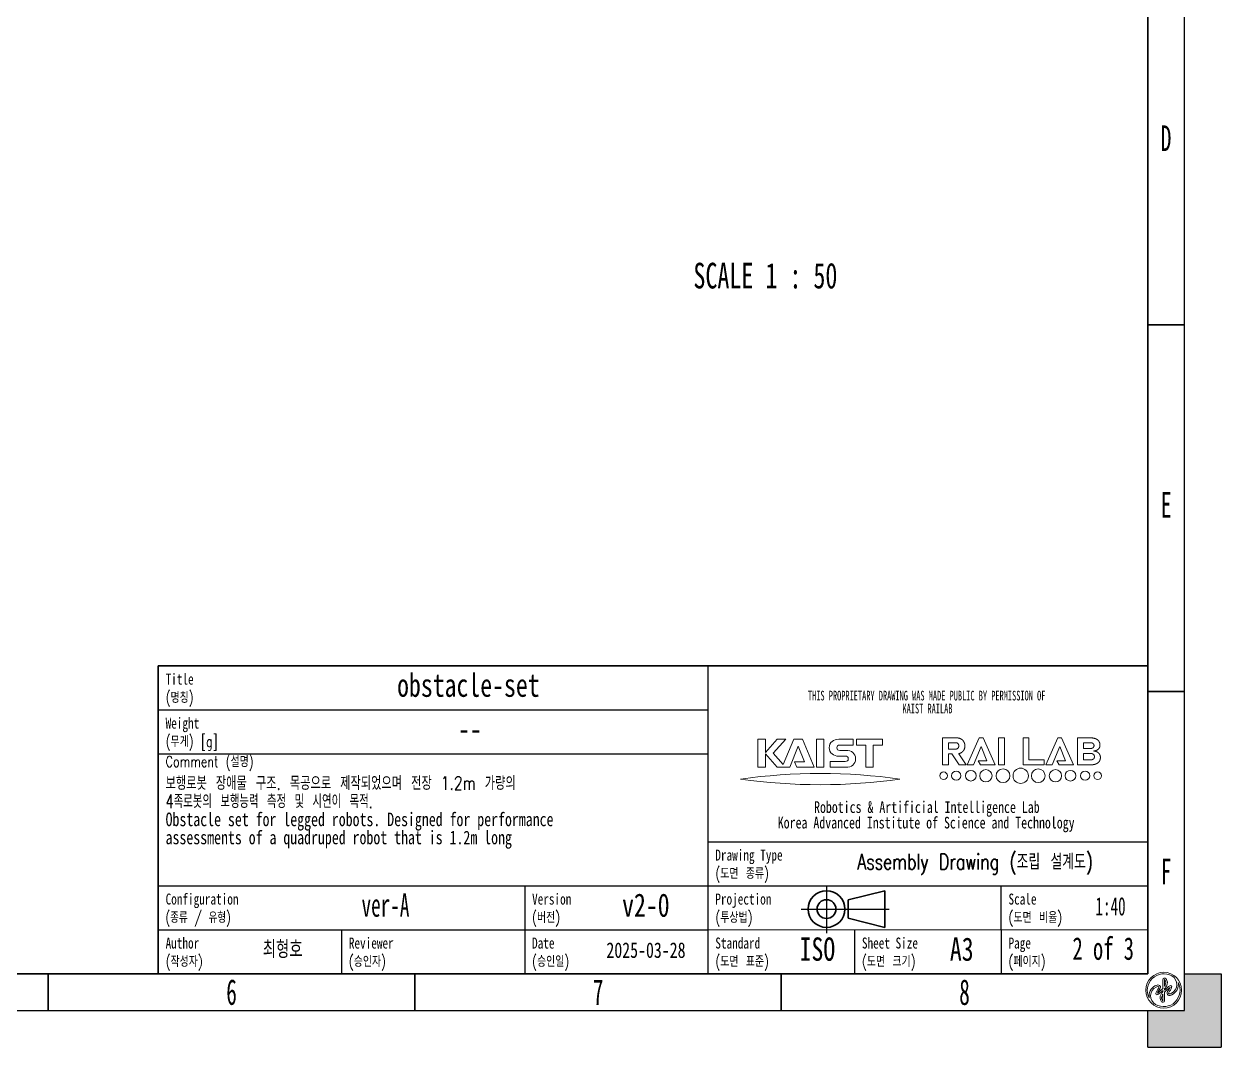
# Model space of a CAD drawing. Header units: millimetres. Extents: x 0 to 420, y 0 to 297.
# Drawn here: x 256.7 to 420, y 0 to 139.5 of the extents above; entities that cross this region are included whole.
import ezdxf

# ---------------------------------------------------------------- set-up
doc = ezdxf.new("R2010")
doc.units = ezdxf.units.MM
for name, color, linetype in [('BORDER', 7, 'Continuous'), ('MODELS', 7, 'Continuous'), ('TITLE_BLOCK', 7, 'Continuous')]:
    doc.layers.add(name, color=color, linetype=linetype)
doc.layers.add('PRIORITY', color=1, linetype='Continuous', lineweight=25)
doc.styles.add('SLDTEXTSTYLE0', font='TXT', dxfattribs={"width": 0.605})
doc.styles.add('SLDTEXTSTYLE1', font='TXT', dxfattribs={"width": 0.75})
doc.styles.add('SLDTEXTSTYLE2', font='TXT', dxfattribs={"width": 0.75, "bigfont": 'bigfont'})
doc.styles.add('SLDTEXTSTYLE3', font='TXT', dxfattribs={"width": 0.695652, "bigfont": 'bigfont'})
doc.styles.add('SLDTEXTSTYLE4', font='TXT', dxfattribs={"width": 0.666667})
doc.styles.add('SLDTEXTSTYLE5', font='TXT', dxfattribs={"width": 0.694444, "bigfont": 'bigfont'})
doc.styles.add('SLDTEXTSTYLE6', font='TXT', dxfattribs={"width": 0.631579})
doc.styles.add('SLDTEXTSTYLE7', font='TXT', dxfattribs={"width": 0.6875})

# ---------------------------------------------------------------- blocks, each defined once
blk = doc.blocks.new('Block1')
at = {"layer": 'PRIORITY'}
for p, q in [((298.24, 18.01), (298.24, 11.55)), ((294.77, 14.83), (306.78, 14.83))]:
    blk.add_line(p, q, dxfattribs=at)
at = {"layer": 'PRIORITY', "linetype": 'Continuous', "lineweight": 35}
for p, q in [((306.21, 17.33), (301.21, 16.08)), ((306.21, 12.33), (306.21, 17.33)), ((301.21, 16.08), (301.21, 13.58)), ((301.21, 13.58), (306.21, 12.33))]:
    blk.add_line(p, q, dxfattribs=at)
for radius in [2.5, 1.28]:
    blk.add_circle((298.24, 14.83), radius, dxfattribs=at)
blk = doc.blocks.new('WIDE_CIRCLE_1')
at = {"color": 7, "linetype": 'Continuous', "lineweight": 18}
for p, q in [((180, 298), (180, 210)), ((196, 230), (196, 298)), ((165, 194), (162, 190)), ((173, 179), (177, 182)), ((180, 186), (180, 172)), ((180, 146), (180, 78)), ((196, 190), (196, 204)), ((196, 78), (196, 166)), ((203, 197), (199, 194)), ((211, 182), (214, 186))]:
    blk.add_line(p, q, dxfattribs=at)
blk.add_circle((188, 188), 188, dxfattribs=at)
for centre, radius, start, end in [((188, 188), 172, 59.9989, 208.4221), ((188, 188), 172, 239.9989, 28.4221), ((198, 298), 18, 36.432, 180), ((198, 298), 2, 36.432, 180), ((157, 268), 53.2, 327.7464, 36.432), ((157, 268), 69.2, 327.7464, 36.432), ((223, 248), 103, 294.9313, 59.9981), ((223, 248), 119, 294.9313, 10.5569), ((153, 128), 119, 114.9313, 190.5569), ((153, 128), 103, 114.9313, 239.9981), ((188, 53), 201, 110, 114.9313), ((118, 153), 14, 161.3955, 301.5529), ((264, 104), 168, 140, 161.3955), ((188, 53), 185, 110, 114.9313), ((128, 218), 25.5, 320, 110), ((264, 104), 152, 140, 159.2271), ((-11, 363), 244, 302.9071, 315), ((128, 218), 9.5, 320, 110), ((-11, 363), 260, 301.5529, 315), ((219, 108), 69.2, 147.7464, 216.432), ((396, -3), 279, 140.93, 147.7464), ((-20, 379), 263, 315, 319.7083), ((219, 108), 53.2, 147.7464, 216.432), ((396, -3), 263, 145.4509, 147.7464), ((-20, 379), 279, 315, 315.9713), ((-20, 379), 263, 325.4509, 327.7464), ((-20, 379), 279, 320.93, 327.7464), ((396, -3), 279, 135, 135.9713), ((396, -3), 263, 135, 139.7083), ((387, 13), 260, 121.5529, 135), ((387, 13), 244, 122.9071, 135), ((248, 158), 25.5, 140, 290), ((112, 272), 152, 320, 339.2271), ((248, 158), 9.5, 140, 290), ((112, 272), 168, 320, 341.3955), ((258, 223), 14, 341.3955, 121.5529), ((188, 323), 185, 290, 294.9313), ((188, 323), 201, 290, 294.9313), ((178, 78), 18, 216.432, 0), ((178, 78), 2, 216.432, 0)]:
    blk.add_arc(centre, radius, start, end, dxfattribs=at)
blk = doc.blocks.new('KAIST_logo_1')
at = {"color": 7, "linetype": 'Continuous', "lineweight": 18}
for p, q in [((563, 1033), (393, 1033)), ((393, 1033), (393, 396)), ((834, 1033), (563, 731)), ((563, 731), (563, 1033)), ((742, 715), (1027, 1033)), ((1027, 1033), (834, 1033)), ((1210, 1033), (970, 459)), ((1116, 396), (1310, 877)), ((1410, 1033), (1210, 1033)), ((1310, 877), (1451, 523)), ((1676, 396), (1410, 1033)), ((1896, 1033), (1726, 1033)), ((1726, 1033), (1726, 396)), ((1896, 396), (1896, 1033)), ((2019, 884), (2015, 841)), ((2015, 841), (2019, 797)), ((2032, 923), (2019, 884)), ((2052, 956), (2032, 923)), ((2079, 983), (2052, 956)), ((2112, 1005), (2079, 983)), ((2149, 1021), (2112, 1005)), ((2190, 1030), (2149, 1021)), ((2186, 841), (2192, 869)), ((2192, 813), (2186, 841)), ((2234, 1033), (2190, 1030)), ((2192, 869), (2206, 887)), ((2206, 887), (2228, 897)), ((2228, 897), (2254, 901)), ((2559, 1033), (2234, 1033)), ((2254, 901), (2559, 901)), ((2559, 901), (2559, 1033)), ((2632, 1033), (2632, 901)), ((3228, 1033), (2632, 1033)), ((2632, 901), (2846, 901)), ((2846, 901), (2846, 396)), ((3015, 396), (3015, 901)), ((3015, 901), (3228, 901)), ((3228, 901), (3228, 1033)), ((563, 396), (563, 698)), ((563, 698), (834, 396)), ((970, 459), (742, 715)), ((2019, 797), (2032, 759)), ((2032, 759), (2052, 726)), ((2052, 726), (2079, 698)), ((2079, 698), (2112, 677)), ((2112, 677), (2149, 661)), ((2149, 661), (2190, 651)), ((2190, 651), (2234, 648)), ((2206, 794), (2192, 813)), ((2228, 784), (2206, 794)), ((2254, 781), (2228, 784)), ((2234, 648), (2380, 648)), ((2396, 781), (2254, 781)), ((2380, 648), (2407, 645)), ((2440, 778), (2396, 781)), ((2407, 645), (2428, 635)), ((2428, 635), (2443, 616)), ((2443, 560), (2428, 542)), ((2482, 768), (2440, 778)), ((2443, 616), (2448, 588)), ((2448, 588), (2443, 560)), ((2519, 752), (2482, 768)), ((2551, 731), (2519, 752)), ((2578, 703), (2551, 731)), ((2598, 670), (2578, 703)), ((2611, 632), (2598, 670)), ((2598, 506), (2611, 545)), ((2616, 588), (2611, 632)), ((2611, 545), (2616, 588)), ((393, 396), (563, 396)), ((834, 396), (1116, 396)), ((1451, 523), (1227, 523)), ((1227, 523), (1280, 396)), ((1280, 396), (1676, 396)), ((1726, 396), (1896, 396)), ((2380, 528), (2038, 528)), ((2038, 528), (2038, 396)), ((2038, 396), (2396, 396)), ((2407, 532), (2380, 528)), ((2396, 396), (2440, 399)), ((2428, 542), (2407, 532)), ((2440, 399), (2482, 408)), ((2482, 408), (2519, 424)), ((2519, 424), (2551, 446)), ((2551, 446), (2578, 473)), ((2578, 473), (2598, 506)), ((2846, 396), (3015, 396)), ((222, 157), (0, 128)), ((0, 128), (222, 98)), ((446, 183), (222, 157)), ((222, 98), (446, 72)), ((671, 205), (446, 183)), ((446, 72), (671, 50)), ((897, 223), (671, 205)), ((671, 50), (897, 32)), ((1124, 237), (897, 223)), ((897, 32), (1124, 18)), ((1352, 247), (1124, 237)), ((1124, 18), (1352, 8)), ((1581, 253), (1352, 247)), ((1352, 8), (1581, 2)), ((1811, 255), (1581, 253)), ((1581, 2), (1811, 0)), ((2041, 253), (1811, 255)), ((1811, 0), (2041, 2)), ((2270, 247), (2041, 253)), ((2041, 2), (2270, 8)), ((2498, 237), (2270, 247)), ((2270, 8), (2498, 18)), ((2725, 223), (2498, 237)), ((2498, 18), (2725, 32)), ((2951, 205), (2725, 223)), ((2725, 32), (2951, 50)), ((3176, 183), (2951, 205)), ((2951, 50), (3176, 72)), ((3399, 157), (3176, 183)), ((3176, 72), (3399, 98)), ((3622, 128), (3399, 157)), ((3399, 98), (3622, 128))]:
    blk.add_line(p, q, dxfattribs=at)
blk = doc.blocks.new('RAILAB-DXF_1')
at = {"color": 7, "linetype": 'Continuous', "lineweight": 18}
for p, q in [((60, 424), (60, 1037)), ((60, 1037), (114, 1037)), ((114, 1037), (195, 1037)), ((195, 1037), (373, 1037)), ((363, 926), (195, 926)), ((195, 926), (195, 782)), ((624, 424), (897, 1036)), ((940, 842), (769, 424)), ((897, 1036), (983, 1036)), ((1073, 517), (940, 842)), ((983, 1036), (1256, 424)), ((1335, 424), (1335, 1036)), ((1335, 1036), (1475, 1036)), ((1475, 1036), (1475, 424)), ((1893, 424), (1893, 1036)), ((1893, 1036), (2028, 1036)), ((2028, 1036), (2028, 535)), ((2412, 424), (2685, 1036)), ((2728, 842), (2557, 424)), ((2685, 1036), (2771, 1036)), ((2861, 517), (2728, 842)), ((2771, 1036), (3044, 424)), ((3133, 424), (3133, 1036)), ((3133, 1036), (3192, 1036)), ((3192, 1036), (3268, 1036)), ((3268, 1036), (3424, 1036)), ((3420, 925), (3268, 925)), ((3268, 925), (3268, 794)), ((195, 782), (363, 782)), ((195, 670), (195, 424)), ((438, 424), (277, 670)), ((430, 676), (601, 424)), ((3268, 794), (3420, 794)), ((3268, 683), (3268, 535)), ((3420, 683), (3268, 683)), ((3517, 608), (3517, 609)), ((3652, 592), (3652, 591)), ((195, 424), (60, 424)), ((601, 424), (438, 424)), ((769, 424), (624, 424)), ((924, 424), (873, 517)), ((873, 517), (1073, 517)), ((1111, 424), (924, 424)), ((1256, 424), (1111, 424)), ((1475, 424), (1335, 424)), ((1953, 424), (1893, 424)), ((2028, 424), (1953, 424)), ((2028, 535), (2372, 535)), ((2372, 424), (2028, 424)), ((2372, 535), (2372, 424)), ((2557, 424), (2412, 424)), ((2712, 424), (2661, 517)), ((2661, 517), (2861, 517)), ((2899, 424), (2712, 424)), ((3044, 424), (2899, 424)), ((3192, 424), (3133, 424)), ((3192, 424), (3268, 424)), ((3268, 535), (3420, 535)), ((3433, 424), (3268, 424))]:
    blk.add_line(p, q, dxfattribs=at)
for points, knots in [([(399, 917), (399, 917), (399, 917), (399, 917), (399, 917), (399, 917), (399, 917), (399, 917), (399, 917), (399, 917), (399, 917), (398, 918), (397, 918), (396, 919), (394, 919), (393, 920), (392, 920), (391, 921), (390, 921), (388, 922), (387, 922), (385, 923), (384, 923), (382, 923), (381, 924), (379, 924), (376, 925), (373, 925), (369, 925), (366, 926), (364, 926), (363, 926)], [0, 0, 0, 0, 0.000037, 0.000073, 0.000147, 0.000587, 0.001173, 0.005867, 0.014081, 0.032859, 0.065725, 0.131484, 0.263135, 0.413871, 0.60283, 0.754532, 0.83059, 0.9068, 1.059713, 1.213354, 1.367803, 1.523138, 1.679436, 1.836772, 1.99522, 2.154851, 2.477925, 2.806552, 3.141245, 3.482484, 3.830722, 3.830722, 3.830722, 3.830722]), ([(373, 1037), (373, 1037), (373, 1037), (373, 1037), (373, 1037), (373, 1037), (373, 1037), (373, 1037), (374, 1037), (374, 1037), (374, 1037), (375, 1037), (378, 1037), (382, 1037), (388, 1037), (394, 1036), (400, 1036), (403, 1035), (407, 1035), (411, 1034), (416, 1034), (420, 1033), (424, 1032), (429, 1031), (433, 1030), (439, 1029), (446, 1027), (452, 1025), (458, 1023), (462, 1021), (466, 1020), (469, 1018), (473, 1016), (476, 1015), (477, 1014)], [0, 0, 0, 0, 0.00006, 0.00012, 0.00024, 0.000479, 0.001919, 0.005756, 0.015348, 0.038362, 0.076694, 0.183864, 0.367039, 0.731345, 1.451983, 2.162371, 2.630506, 3.094447, 3.324891, 3.78282, 4.23694, 4.687413, 5.134403, 5.578081, 6.018619, 6.456195, 7.323138, 8.180441, 8.605981, 9.029691, 9.451772, 9.872423, 10.29185, 10.710257, 10.710257, 10.710257, 10.710257]), ([(423, 892), (423, 892), (423, 892), (423, 892), (423, 892), (423, 892), (423, 892), (423, 892), (423, 892), (423, 892), (423, 892), (423, 893), (422, 894), (421, 895), (420, 897), (420, 898), (419, 899), (419, 899), (418, 900), (417, 902), (416, 903), (415, 904), (414, 905), (413, 906), (412, 907), (411, 908), (409, 910), (407, 912), (404, 914), (402, 915), (400, 916), (399, 917)], [0, 0, 0, 0, 0.000037, 0.000075, 0.00015, 0.000599, 0.001199, 0.005993, 0.014381, 0.03354, 0.067025, 0.133834, 0.266828, 0.455467, 0.605328, 0.754346, 0.828564, 0.902604, 1.050187, 1.197183, 1.343681, 1.48977, 1.635539, 1.781079, 1.92648, 2.071833, 2.362739, 2.654548, 2.94798, 3.243746, 3.542539, 3.542539, 3.542539, 3.542539]), ([(432, 854), (432, 854), (432, 854), (432, 854), (432, 854), (432, 854), (432, 854), (432, 854), (432, 854), (432, 854), (432, 855), (432, 855), (432, 857), (432, 859), (432, 861), (432, 863), (432, 864), (432, 866), (431, 867), (431, 869), (431, 871), (430, 872), (430, 874), (430, 875), (429, 877), (428, 880), (427, 883), (426, 885), (425, 888), (424, 890), (424, 891), (423, 892)], [0, 0, 0, 0, 0.000087, 0.000175, 0.00035, 0.000699, 0.002797, 0.006992, 0.013982, 0.03354, 0.078165, 0.156001, 0.310703, 0.529523, 0.788855, 0.959863, 1.044826, 1.213704, 1.381239, 1.547497, 1.712542, 1.87644, 2.03926, 2.201072, 2.361946, 2.681151, 2.997486, 3.311559, 3.467952, 3.779803, 3.93544, 3.93544, 3.93544, 3.93544]), ([(423, 816), (423, 816), (423, 816), (423, 816), (423, 816), (423, 816), (423, 816), (423, 816), (423, 816), (423, 816), (423, 816), (424, 817), (424, 818), (425, 820), (426, 821), (426, 823), (427, 824), (427, 826), (428, 827), (428, 829), (429, 830), (429, 832), (430, 833), (430, 835), (431, 837), (431, 840), (432, 843), (432, 847), (432, 850), (432, 852), (432, 854)], [0, 0, 0, 0, 0.000038, 0.000076, 0.000152, 0.000607, 0.001822, 0.00486, 0.009719, 0.0243, 0.058327, 0.136142, 0.272464, 0.428546, 0.624181, 0.85991, 0.938759, 1.096917, 1.255751, 1.415329, 1.575719, 1.736988, 1.899204, 2.062431, 2.226733, 2.558798, 2.895904, 3.238518, 3.587086, 3.942035, 3.942035, 3.942035, 3.942035]), ([(477, 1014), (477, 1014), (477, 1014), (477, 1014), (477, 1014), (477, 1014), (477, 1014), (477, 1014), (477, 1014), (477, 1014), (477, 1014), (478, 1014), (479, 1013), (481, 1012), (484, 1010), (487, 1009), (490, 1007), (493, 1005), (496, 1003), (498, 1002), (500, 1000), (502, 999), (505, 997), (508, 994), (511, 992), (514, 989), (517, 987), (519, 984), (522, 981), (525, 978), (528, 975), (530, 972), (533, 969), (535, 966), (537, 963), (540, 960), (542, 957), (544, 953), (546, 951), (546, 950)], [0, 0, 0, 0, 0.000051, 0.000102, 0.000204, 0.000408, 0.001224, 0.004081, 0.008162, 0.019586, 0.045691, 0.091343, 0.182533, 0.416333, 0.726572, 1.240062, 1.444281, 1.850844, 2.255087, 2.456406, 2.657226, 2.857576, 3.256966, 3.654807, 4.051327, 4.446754, 4.841319, 5.235256, 5.628797, 6.022178, 6.415633, 6.809396, 7.203702, 7.598784, 7.994873, 8.3922, 8.790991, 9.191473, 9.593868, 9.593868, 9.593868, 9.593868]), ([(546, 950), (546, 950), (546, 950), (546, 950), (546, 950), (546, 950), (546, 950), (546, 950), (546, 950), (546, 950), (546, 949), (546, 949), (547, 949), (547, 948), (549, 945), (550, 942), (552, 939), (553, 937), (554, 935), (555, 932), (557, 928), (558, 925), (559, 923), (560, 920), (561, 917), (562, 913), (564, 909), (565, 905), (566, 901), (567, 897), (567, 893), (568, 889), (569, 884), (569, 879), (570, 871), (571, 863), (571, 854), (571, 846), (570, 840), (570, 834), (569, 827), (568, 820), (567, 814), (567, 810), (566, 806), (565, 802), (564, 798), (562, 794), (561, 790), (560, 786), (558, 783), (557, 779), (555, 775), (554, 771), (552, 768), (550, 764), (548, 761), (547, 758), (546, 757)], [0, 0, 0, 0, 0.000024, 0.000049, 0.000097, 0.000195, 0.000586, 0.001955, 0.00391, 0.009384, 0.018767, 0.04379, 0.087576, 0.200155, 0.400258, 0.900478, 1.200732, 1.401014, 1.601419, 2.002719, 2.404868, 2.808098, 3.010191, 3.21264, 3.618716, 4.026558, 4.43639, 4.848431, 5.262898, 5.680003, 6.099954, 6.522956, 6.949209, 7.378907, 8.249352, 9.135807, 10.039661, 10.943874, 11.38958, 11.831233, 12.703052, 13.560851, 13.984998, 14.406228, 14.824743, 15.240752, 15.654466, 16.066103, 16.475879, 16.884016, 17.29074, 17.696275, 18.100852, 18.504698, 18.908047, 19.311129, 19.714178, 20.117426, 20.117426, 20.117426, 20.117426]), ([(3484, 909), (3484, 909), (3484, 909), (3484, 909), (3484, 909), (3484, 909), (3484, 909), (3484, 909), (3484, 909), (3484, 909), (3484, 909), (3483, 909), (3482, 910), (3481, 911), (3479, 912), (3478, 913), (3477, 913), (3476, 914), (3474, 915), (3473, 916), (3471, 916), (3469, 917), (3467, 918), (3465, 919), (3462, 920), (3460, 920), (3457, 921), (3454, 922), (3451, 922), (3449, 923), (3446, 923), (3443, 924), (3440, 924), (3436, 925), (3433, 925), (3430, 925), (3427, 925), (3423, 925), (3421, 925), (3420, 925)], [0, 0, 0, 0, 0.000028, 0.000057, 0.000114, 0.000227, 0.00091, 0.002729, 0.007279, 0.018202, 0.036417, 0.087485, 0.175269, 0.410941, 0.589343, 0.769298, 0.829649, 0.950924, 1.195897, 1.319661, 1.569907, 1.696453, 1.952536, 2.212811, 2.477502, 2.746825, 3.020981, 3.300162, 3.584552, 3.874321, 4.169633, 4.470643, 4.777494, 5.090325, 5.409266, 5.734438, 6.065957, 6.403932, 6.748465, 6.748465, 6.748465, 6.748465]), ([(3424, 1036), (3424, 1036), (3424, 1036), (3424, 1036), (3424, 1036), (3424, 1036), (3424, 1036), (3424, 1036), (3425, 1036), (3425, 1036), (3426, 1036), (3428, 1036), (3430, 1036), (3435, 1036), (3441, 1036), (3447, 1036), (3452, 1036), (3457, 1035), (3460, 1035), (3464, 1035), (3468, 1034), (3473, 1034), (3479, 1033), (3484, 1032), (3489, 1032), (3493, 1031), (3500, 1029), (3508, 1028), (3517, 1025), (3526, 1023), (3534, 1020), (3540, 1018), (3543, 1017)], [0, 0, 0, 0, 0.00007, 0.00014, 0.000281, 0.001126, 0.002253, 0.011269, 0.027042, 0.063074, 0.126066, 0.251799, 0.573587, 0.999242, 1.700133, 2.253265, 2.799761, 3.339717, 3.607273, 3.873232, 4.400408, 4.921353, 5.436181, 5.945006, 6.447948, 6.94513, 7.436682, 8.403391, 9.349225, 10.275378, 11.183118, 12.073797, 12.073797, 12.073797, 12.073797]), ([(3484, 812), (3484, 812), (3484, 812), (3484, 812), (3484, 812), (3484, 812), (3484, 812), (3484, 812), (3484, 812), (3484, 812), (3484, 812), (3484, 812), (3485, 812), (3485, 813), (3486, 814), (3487, 815), (3489, 816), (3490, 817), (3491, 818), (3491, 818), (3492, 819), (3493, 820), (3494, 821), (3494, 822), (3495, 823), (3496, 824), (3497, 826), (3498, 828), (3499, 830), (3501, 832), (3502, 834), (3503, 836), (3503, 838), (3504, 840), (3505, 843), (3505, 845), (3506, 847), (3506, 850), (3507, 852), (3507, 854), (3507, 856), (3507, 858), (3507, 860), (3507, 861), (3507, 862), (3507, 862), (3507, 863), (3507, 863), (3507, 863), (3507, 864), (3507, 864), (3507, 866), (3507, 867), (3507, 869), (3507, 870), (3507, 872), (3506, 875), (3506, 876), (3506, 878), (3505, 880), (3505, 881), (3504, 883), (3503, 885), (3503, 887), (3502, 889), (3501, 891), (3499, 893), (3498, 895), (3497, 896), (3496, 898), (3494, 900), (3493, 901), (3491, 903), (3490, 905), (3488, 906), (3486, 907), (3485, 908), (3484, 909)], [0, 0, 0, 0, 0.000015, 0.00003, 0.00006, 0.000119, 0.000358, 0.001194, 0.002388, 0.005731, 0.01146, 0.026729, 0.053421, 0.121891, 0.243038, 0.423458, 0.602446, 0.780153, 0.83913, 0.956731, 1.073899, 1.190682, 1.307127, 1.423281, 1.539194, 1.654913, 1.885951, 2.116799, 2.347847, 2.579486, 2.812102, 3.046077, 3.281787, 3.519598, 3.759866, 4.002939, 4.249148, 4.498817, 4.752252, 5.009747, 5.14011, 5.271592, 5.538044, 5.605408, 5.673079, 5.741061, 5.77517, 5.809358, 5.840063, 5.870698, 5.931757, 6.053049, 6.292452, 6.410635, 6.527854, 6.759545, 6.987848, 7.213091, 7.324676, 7.490872, 7.655788, 7.873948, 8.090483, 8.305779, 8.520226, 8.734219, 8.948156, 9.162436, 9.377454, 9.593602, 9.811266, 10.030824, 10.252645, 10.477085, 10.704489, 10.935188, 11.169499, 11.169499, 11.169499, 11.169499]), ([(3543, 1017), (3543, 1017), (3543, 1017), (3543, 1017), (3543, 1017), (3543, 1017), (3543, 1017), (3543, 1017), (3543, 1017), (3543, 1017), (3543, 1016), (3544, 1016), (3545, 1016), (3547, 1015), (3550, 1014), (3553, 1012), (3555, 1011), (3558, 1010), (3562, 1008), (3565, 1006), (3568, 1005), (3570, 1004), (3573, 1002), (3576, 1000), (3580, 997), (3583, 995), (3586, 993), (3589, 990), (3592, 988), (3595, 985), (3598, 983), (3600, 980), (3603, 977), (3606, 975), (3608, 972), (3611, 969), (3613, 966), (3615, 963), (3617, 961), (3617, 960)], [0, 0, 0, 0, 0.000053, 0.000107, 0.000214, 0.000429, 0.001288, 0.004296, 0.008591, 0.020616, 0.048087, 0.09611, 0.191969, 0.382939, 0.761938, 1.190416, 1.402847, 1.508622, 2.137287, 2.550943, 2.756214, 2.960485, 3.366127, 3.768104, 4.16665, 4.562006, 4.954418, 5.344137, 5.731419, 6.116528, 6.499727, 6.881289, 7.261486, 7.640595, 8.018893, 8.396663, 8.774185, 9.151742, 9.529616, 9.529616, 9.529616, 9.529616]), ([(3617, 960), (3617, 960), (3617, 960), (3617, 960), (3617, 960), (3617, 960), (3617, 960), (3617, 960), (3617, 960), (3617, 960), (3617, 960), (3618, 959), (3618, 959), (3618, 958), (3620, 956), (3621, 954), (3623, 951), (3624, 950), (3624, 948), (3625, 946), (3627, 944), (3629, 940), (3630, 937), (3631, 935), (3632, 933), (3633, 930), (3634, 926), (3635, 923), (3637, 919), (3638, 915), (3638, 911), (3639, 908), (3640, 904), (3641, 900), (3641, 896), (3642, 892), (3642, 888), (3642, 885), (3643, 881), (3643, 877), (3643, 874), (3643, 872), (3643, 871), (3643, 871), (3643, 870), (3643, 870), (3643, 870), (3643, 869), (3643, 867), (3643, 865), (3643, 863), (3643, 861), (3642, 859), (3642, 856), (3642, 853), (3641, 850), (3641, 847), (3641, 845), (3640, 841), (3639, 837), (3637, 831), (3636, 826), (3634, 821), (3631, 816), (3629, 812), (3627, 808), (3626, 807)], [0, 0, 0, 0, 0.000022, 0.000045, 0.000091, 0.000183, 0.000549, 0.001466, 0.003665, 0.008797, 0.017594, 0.04105, 0.082092, 0.164154, 0.328199, 0.749684, 1.030554, 1.217818, 1.311469, 1.498828, 1.873908, 2.249705, 2.6265, 2.81536, 3.004574, 3.384194, 3.765641, 4.149186, 4.535092, 4.923619, 5.315022, 5.709549, 6.107445, 6.508946, 6.914282, 7.323678, 7.737351, 7.945861, 8.366349, 8.791628, 9.221894, 9.330261, 9.384567, 9.411751, 9.438955, 9.476235, 9.513471, 9.587814, 9.735993, 10.030369, 10.176595, 10.322201, 10.611606, 10.898711, 11.183642, 11.466528, 11.747503, 12.026699, 12.304255, 12.854972, 13.400833, 13.943015, 14.482717, 15.021157, 15.559561, 16.099154, 16.099154, 16.099154, 16.099154]), ([(363, 782), (363, 782), (363, 782), (363, 782), (363, 782), (363, 782), (363, 782), (363, 782), (363, 782), (363, 782), (363, 782), (364, 782), (366, 782), (368, 782), (370, 782), (371, 782), (373, 782), (374, 782), (376, 783), (377, 783), (379, 783), (380, 783), (382, 784), (383, 784), (385, 785), (388, 785), (391, 787), (393, 787), (395, 789), (397, 789), (398, 790), (399, 790)], [0, 0, 0, 0, 0.000084, 0.000168, 0.000336, 0.000671, 0.002685, 0.006711, 0.01342, 0.032191, 0.075021, 0.149723, 0.298191, 0.508183, 0.757048, 0.921158, 1.002695, 1.164774, 1.325579, 1.485177, 1.643635, 1.801023, 1.95741, 2.11287, 2.267475, 2.574401, 2.878821, 3.181365, 3.332143, 3.633079, 3.783422, 3.783422, 3.783422, 3.783422]), ([(399, 790), (399, 790), (399, 790), (399, 790), (399, 790), (399, 790), (399, 790), (399, 790), (399, 790), (399, 791), (400, 791), (400, 791), (401, 792), (403, 793), (404, 794), (405, 794), (406, 795), (406, 795), (407, 796), (409, 797), (410, 798), (411, 799), (412, 800), (413, 801), (414, 802), (415, 804), (417, 806), (418, 808), (420, 810), (422, 813), (422, 815), (423, 816)], [0, 0, 0, 0, 0.000037, 0.000073, 0.000147, 0.000587, 0.001174, 0.00587, 0.014085, 0.032851, 0.065659, 0.131144, 0.261625, 0.446991, 0.59451, 0.741438, 0.814709, 0.887867, 1.033884, 1.179586, 1.325065, 1.470414, 1.615726, 1.761094, 1.906613, 2.052374, 2.344969, 2.639631, 2.937072, 3.237984, 3.543033, 3.543033, 3.543033, 3.543033]), ([(476, 693), (476, 693), (476, 693), (476, 693), (476, 693), (476, 693), (476, 693), (476, 693), (476, 693), (476, 693), (475, 692), (473, 692), (470, 690), (468, 689), (465, 688), (463, 687), (460, 686), (456, 684), (453, 683), (450, 682), (446, 681), (442, 680), (438, 678), (434, 677), (431, 677), (430, 676)], [0, 0, 0, 0, 0.000099, 0.000197, 0.000395, 0.00079, 0.003158, 0.009475, 0.025268, 0.063174, 0.126364, 0.303386, 0.6072, 1.114712, 1.216413, 1.420036, 1.828244, 2.237884, 2.649131, 2.855412, 3.269389, 3.685403, 4.103624, 4.524215, 4.947342, 4.947342, 4.947342, 4.947342]), ([(546, 757), (546, 757), (546, 757), (546, 757), (546, 757), (546, 757), (546, 757), (546, 757), (546, 757), (546, 757), (546, 757), (546, 756), (545, 755), (544, 754), (543, 751), (541, 749), (539, 747), (538, 745), (537, 743), (535, 741), (533, 738), (531, 736), (530, 734), (528, 732), (525, 729), (522, 726), (519, 723), (517, 720), (514, 718), (511, 715), (507, 713), (504, 710), (501, 708), (498, 706), (494, 703), (490, 700), (484, 697), (479, 694), (476, 693)], [0, 0, 0, 0, 0.000049, 0.000097, 0.000195, 0.000391, 0.001173, 0.00391, 0.007819, 0.018766, 0.043781, 0.087539, 0.174992, 0.349645, 0.598597, 1.094763, 1.29266, 1.3915, 1.588983, 1.983261, 2.376817, 2.573397, 2.769886, 3.162696, 3.55549, 3.948506, 4.341977, 4.736139, 5.131225, 5.527467, 5.925094, 6.324333, 6.725409, 7.128543, 7.533952, 7.941851, 8.765901, 9.602375, 9.602375, 9.602375, 9.602375]), ([(3420, 794), (3420, 794), (3420, 794), (3420, 794), (3420, 794), (3420, 794), (3420, 794), (3420, 794), (3420, 794), (3420, 794), (3421, 794), (3422, 794), (3423, 794), (3425, 794), (3428, 794), (3431, 794), (3433, 794), (3436, 795), (3439, 795), (3441, 795), (3443, 795), (3446, 796), (3449, 796), (3451, 797), (3454, 798), (3457, 798), (3460, 799), (3463, 800), (3466, 801), (3469, 803), (3472, 804), (3474, 805), (3476, 806), (3478, 808), (3480, 809), (3482, 810), (3484, 811), (3484, 812)], [0, 0, 0, 0, 0.000042, 0.000085, 0.00017, 0.000679, 0.002038, 0.005434, 0.010867, 0.027155, 0.065105, 0.129977, 0.301833, 0.514353, 0.849134, 1.014137, 1.339448, 1.65862, 1.971802, 2.126195, 2.27915, 2.580826, 2.877009, 3.167885, 3.45365, 3.734509, 4.01068, 4.28239, 4.813334, 5.073144, 5.329519, 5.582742, 5.83311, 6.080926, 6.326505, 6.57017, 6.81225, 6.81225, 6.81225, 6.81225]), ([(3472, 674), (3472, 674), (3472, 674), (3472, 674), (3472, 674), (3472, 674), (3472, 674), (3472, 674), (3472, 674), (3472, 674), (3471, 674), (3470, 674), (3469, 675), (3467, 676), (3464, 676), (3462, 677), (3460, 678), (3459, 678), (3457, 679), (3455, 679), (3452, 680), (3450, 680), (3448, 680), (3446, 681), (3443, 681), (3439, 682), (3435, 682), (3430, 682), (3425, 682), (3422, 683), (3420, 683)], [0, 0, 0, 0, 0.000047, 0.000095, 0.00019, 0.00076, 0.001519, 0.007598, 0.01824, 0.036494, 0.085247, 0.170826, 0.343005, 0.541505, 0.792325, 1.097452, 1.200205, 1.407323, 1.616652, 1.828255, 2.042195, 2.258532, 2.477324, 2.698629, 2.922499, 3.37813, 3.844629, 4.322363, 4.811674, 5.312878, 5.312878, 5.312878, 5.312878]), ([(3420, 535), (3420, 535), (3420, 535), (3420, 535), (3420, 535), (3420, 535), (3420, 535), (3420, 535), (3420, 535), (3420, 535), (3421, 535), (3422, 535), (3424, 535), (3427, 535), (3429, 535), (3432, 535), (3434, 536), (3437, 536), (3439, 536), (3442, 536), (3443, 536), (3446, 537), (3448, 537), (3452, 538), (3455, 538), (3458, 539), (3461, 540), (3464, 541), (3467, 542), (3472, 543), (3476, 545), (3480, 547), (3482, 548), (3485, 550), (3487, 551), (3489, 552), (3490, 553), (3491, 554)], [0, 0, 0, 0, 0.000047, 0.000094, 0.000188, 0.000751, 0.001502, 0.007511, 0.018022, 0.042026, 0.083964, 0.167579, 0.380993, 0.661999, 0.939001, 1.121471, 1.481207, 1.658509, 2.00807, 2.180366, 2.351031, 2.520087, 2.853446, 3.18062, 3.501793, 3.817157, 4.126915, 4.431284, 4.73049, 5.314316, 5.880507, 6.157724, 6.431394, 6.701828, 6.96935, 7.234294, 7.497003, 7.497003, 7.497003, 7.497003]), ([(3505, 649), (3505, 649), (3505, 649), (3505, 649), (3505, 649), (3505, 649), (3505, 649), (3505, 649), (3505, 649), (3505, 649), (3505, 649), (3505, 650), (3504, 651), (3503, 652), (3502, 653), (3501, 654), (3500, 655), (3499, 656), (3498, 657), (3498, 658), (3497, 659), (3495, 660), (3494, 661), (3493, 662), (3491, 663), (3490, 664), (3488, 666), (3485, 667), (3482, 669), (3479, 671), (3476, 672), (3473, 673), (3472, 674)], [0, 0, 0, 0, 0.00004, 0.000081, 0.000162, 0.000325, 0.000974, 0.003246, 0.006492, 0.015582, 0.036355, 0.072704, 0.145385, 0.415335, 0.498453, 0.664872, 0.831644, 0.9989, 1.082751, 1.16677, 1.335377, 1.504852, 1.675317, 1.846895, 2.019705, 2.193865, 2.369487, 2.725536, 3.088732, 3.459878, 3.839724, 4.22897, 4.22897, 4.22897, 4.22897]), ([(3491, 554), (3491, 554), (3491, 554), (3491, 554), (3491, 554), (3491, 554), (3491, 554), (3491, 554), (3491, 554), (3491, 554), (3491, 554), (3492, 554), (3492, 555), (3493, 556), (3495, 557), (3496, 558), (3497, 559), (3498, 560), (3499, 561), (3500, 562), (3501, 563), (3501, 564), (3502, 565), (3503, 566), (3504, 567), (3505, 569), (3507, 571), (3508, 573), (3509, 575), (3510, 577), (3511, 579), (3512, 582), (3513, 584), (3514, 587), (3515, 589), (3515, 592), (3516, 594), (3516, 598), (3517, 602), (3517, 606), (3517, 608)], [0, 0, 0, 0, 0.000032, 0.000065, 0.00013, 0.000261, 0.000783, 0.002088, 0.005221, 0.012527, 0.025046, 0.058387, 0.116592, 0.265446, 0.396816, 0.657075, 0.786057, 0.914337, 1.041962, 1.168982, 1.295449, 1.421411, 1.54692, 1.672028, 1.796787, 2.045456, 2.293364, 2.540941, 2.788618, 3.036825, 3.285989, 3.536535, 3.788876, 4.043422, 4.300567, 4.560698, 4.824185, 5.091387, 5.638212, 6.203823, 6.203823, 6.203823, 6.203823]), ([(3579, 762), (3579, 762), (3579, 762), (3579, 762), (3579, 762), (3579, 762), (3579, 762), (3578, 762), (3578, 762), (3578, 762), (3578, 761), (3577, 761), (3576, 760), (3574, 759), (3571, 758), (3568, 756), (3564, 755), (3562, 753), (3559, 752), (3556, 751), (3553, 750), (3550, 749), (3546, 748), (3542, 746), (3536, 745), (3531, 743), (3524, 742), (3517, 740), (3510, 739), (3505, 738), (3503, 738)], [0, 0, 0, 0, 0.000073, 0.000146, 0.000293, 0.000587, 0.001761, 0.004697, 0.011743, 0.028189, 0.056395, 0.131696, 0.263771, 0.529089, 0.834293, 1.218916, 1.529229, 1.999275, 2.157225, 2.47509, 2.795653, 3.119, 3.445217, 4.106581, 4.441887, 5.122107, 5.815642, 6.523043, 7.244826, 7.981481, 7.981481, 7.981481, 7.981481]), ([(3503, 738), (3503, 738), (3503, 738), (3503, 738), (3503, 738), (3503, 738), (3503, 738), (3503, 738), (3503, 738), (3503, 738), (3504, 738), (3505, 737), (3507, 737), (3510, 737), (3515, 736), (3519, 735), (3524, 734), (3527, 734), (3531, 733), (3535, 732), (3540, 731), (3543, 730), (3547, 729), (3550, 728), (3554, 726), (3560, 724), (3566, 722), (3572, 719), (3578, 716), (3582, 714), (3583, 713)], [0, 0, 0, 0, 0.000096, 0.000193, 0.000386, 0.000772, 0.002316, 0.006177, 0.015442, 0.037052, 0.074068, 0.172598, 0.344403, 0.685661, 1.167814, 1.73827, 2.113774, 2.485535, 2.67004, 3.399133, 3.758489, 4.114511, 4.467298, 4.816949, 5.163569, 5.848114, 6.52184, 7.185674, 7.840581, 8.487566, 8.487566, 8.487566, 8.487566]), ([(3517, 609), (3517, 609), (3517, 609), (3517, 609), (3517, 609), (3517, 609), (3517, 609), (3517, 609), (3517, 609), (3517, 610), (3517, 610), (3517, 611), (3517, 612), (3517, 614), (3516, 616), (3516, 618), (3516, 619), (3516, 621), (3516, 622), (3515, 624), (3515, 626), (3515, 627), (3514, 629), (3514, 631), (3513, 632), (3513, 634), (3512, 637), (3510, 640), (3509, 643), (3507, 646), (3506, 648), (3505, 649)], [0, 0, 0, 0, 0.000047, 0.000094, 0.000188, 0.000377, 0.001509, 0.004526, 0.012068, 0.030153, 0.060249, 0.144216, 0.287142, 0.475768, 0.662252, 0.938161, 1.029159, 1.119691, 1.299405, 1.477405, 1.653795, 1.82868, 2.002168, 2.174371, 2.345401, 2.515376, 2.852599, 3.187033, 3.519665, 3.851497, 4.183536, 4.183536, 4.183536, 4.183536]), ([(3626, 807), (3626, 807), (3626, 807), (3626, 807), (3626, 807), (3626, 807), (3626, 807), (3626, 807), (3626, 807), (3626, 807), (3626, 806), (3625, 806), (3624, 804), (3623, 802), (3622, 800), (3620, 798), (3619, 796), (3617, 794), (3616, 793), (3615, 791), (3614, 790), (3612, 788), (3610, 786), (3608, 784), (3606, 782), (3604, 780), (3601, 778), (3598, 775), (3593, 771), (3589, 768), (3584, 765), (3580, 763), (3579, 762)], [0, 0, 0, 0, 0.000064, 0.000129, 0.000259, 0.000518, 0.002072, 0.005181, 0.010362, 0.024868, 0.058023, 0.116038, 0.232049, 0.662906, 0.795533, 1.06098, 1.32681, 1.59317, 1.726595, 1.860207, 2.128062, 2.396882, 2.66681, 2.937986, 3.210549, 3.484635, 3.760378, 4.317322, 4.882435, 5.456687, 6.041006, 6.636269, 6.636269, 6.636269, 6.636269]), ([(3583, 713), (3583, 713), (3583, 713), (3583, 713), (3583, 713), (3583, 713), (3583, 713), (3584, 713), (3584, 713), (3584, 713), (3584, 712), (3585, 712), (3586, 711), (3588, 710), (3591, 708), (3594, 706), (3597, 704), (3599, 703), (3601, 702), (3602, 700), (3604, 699), (3607, 697), (3609, 695), (3611, 693), (3613, 691), (3615, 689), (3617, 687), (3619, 685), (3621, 682), (3623, 680), (3625, 678), (3627, 675), (3629, 672), (3632, 668), (3634, 665), (3635, 663)], [0, 0, 0, 0, 0.000039, 0.000079, 0.000158, 0.000632, 0.001897, 0.005058, 0.010116, 0.03034, 0.060654, 0.14136, 0.282142, 0.562017, 0.879209, 1.271901, 1.583188, 1.89208, 2.045675, 2.198726, 2.50327, 2.805871, 3.106684, 3.405868, 3.703585, 3.999999, 4.295275, 4.589582, 4.883089, 5.175968, 5.46839, 5.760528, 6.052555, 6.63693, 7.222943, 7.222943, 7.222943, 7.222943]), ([(3652, 591), (3652, 591), (3652, 591), (3652, 591), (3652, 591), (3652, 591), (3652, 591), (3652, 591), (3652, 591), (3652, 590), (3652, 590), (3652, 590), (3652, 588), (3652, 586), (3652, 583), (3652, 580), (3652, 577), (3652, 574), (3651, 570), (3651, 566), (3650, 563), (3650, 561), (3649, 557), (3649, 553), (3648, 549), (3647, 546), (3646, 542), (3645, 538), (3643, 534), (3642, 531), (3641, 527), (3639, 524), (3638, 520), (3636, 517), (3634, 513), (3632, 510), (3630, 507), (3628, 504), (3627, 502), (3626, 500)], [0, 0, 0, 0, 0.000053, 0.000107, 0.000214, 0.000428, 0.001285, 0.004286, 0.008571, 0.020568, 0.047975, 0.095887, 0.191525, 0.382059, 0.760215, 1.187782, 1.399781, 1.505345, 2.132844, 2.545822, 2.750787, 2.954775, 3.359927, 3.76152, 4.159798, 4.55501, 4.94741, 5.337259, 5.724821, 6.110367, 6.49417, 6.876509, 7.257665, 7.63792, 8.017562, 8.396876, 8.77615, 9.155672, 9.535729, 9.535729, 9.535729, 9.535729]), ([(3635, 663), (3635, 663), (3635, 663), (3635, 663), (3635, 663), (3635, 663), (3635, 663), (3635, 663), (3635, 663), (3635, 663), (3635, 662), (3635, 662), (3636, 660), (3638, 658), (3639, 655), (3640, 653), (3641, 650), (3642, 648), (3643, 646), (3644, 644), (3644, 642), (3645, 639), (3646, 636), (3647, 633), (3648, 630), (3649, 627), (3649, 623), (3650, 618), (3651, 612), (3652, 605), (3652, 599), (3652, 594), (3652, 592)], [0, 0, 0, 0, 0.000036, 0.000072, 0.000144, 0.000577, 0.001155, 0.005776, 0.013863, 0.032347, 0.064692, 0.147861, 0.295703, 0.739331, 0.88731, 1.183546, 1.480293, 1.777716, 1.926732, 2.075979, 2.37524, 2.675667, 2.977416, 3.280647, 3.585514, 3.892169, 4.200762, 4.824313, 5.457342, 6.100941, 6.756145, 7.423937, 7.423937, 7.423937, 7.423937]), ([(3551, 443), (3551, 443), (3551, 443), (3551, 443), (3551, 443), (3551, 443), (3551, 443), (3551, 443), (3551, 443), (3551, 443), (3550, 443), (3549, 442), (3547, 442), (3544, 440), (3539, 439), (3534, 437), (3529, 436), (3524, 434), (3520, 433), (3516, 432), (3511, 431), (3507, 430), (3502, 429), (3497, 429), (3492, 428), (3487, 427), (3482, 426), (3475, 426), (3466, 425), (3455, 424), (3444, 424), (3436, 424), (3433, 424)], [0, 0, 0, 0, 0.000053, 0.000107, 0.000214, 0.000429, 0.001718, 0.005156, 0.01375, 0.034384, 0.068793, 0.165271, 0.33112, 0.776273, 1.225764, 1.793979, 2.253828, 2.95276, 3.188254, 3.663122, 4.143286, 4.628882, 5.120042, 5.616893, 6.119558, 6.628157, 7.142804, 7.66361, 8.724099, 9.810464, 10.923461, 12.063794, 12.063794, 12.063794, 12.063794]), ([(3626, 500), (3626, 500), (3626, 500), (3626, 500), (3626, 500), (3626, 500), (3626, 500), (3626, 500), (3626, 500), (3626, 500), (3626, 500), (3626, 500), (3625, 499), (3624, 497), (3623, 495), (3621, 493), (3619, 491), (3618, 490), (3617, 488), (3615, 486), (3612, 483), (3611, 481), (3609, 480), (3606, 477), (3604, 475), (3601, 472), (3598, 470), (3595, 467), (3591, 465), (3589, 463), (3585, 461), (3581, 458), (3574, 454), (3567, 450), (3559, 447), (3554, 444), (3551, 443)], [0, 0, 0, 0, 0.000046, 0.000092, 0.000184, 0.000369, 0.001108, 0.002954, 0.007387, 0.017729, 0.035457, 0.082729, 0.165443, 0.378083, 0.567066, 0.945094, 1.228809, 1.323442, 1.512824, 1.892185, 2.272576, 2.463246, 2.654279, 3.037562, 3.422709, 3.809991, 4.199675, 4.592021, 4.987286, 5.385721, 5.586208, 6.193061, 7.0159, 7.856063, 8.715227, 9.59496, 9.59496, 9.59496, 9.59496])]:
    blk.add_open_spline(points, degree=3, knots=knots, dxfattribs=at)
for points in [[(277, 670), (250, 670), (221, 670), (195, 670)], [(269, 176), (269, 234), (316, 281), (374, 281)], [(374, 281), (432, 281), (479, 234), (479, 176)], [(585, 176), (585, 243), (640, 298), (707, 298)], [(707, 298), (774, 298), (829, 243), (829, 176)], [(910, 176), (910, 253), (972, 315), (1049, 315)], [(1049, 315), (1126, 315), (1189, 253), (1189, 176)], [(1281, 176), (1281, 263), (1351, 333), (1438, 333)], [(1438, 333), (1525, 333), (1595, 263), (1595, 176)], [(1665, 174), (1665, 271), (1743, 349), (1839, 349)], [(1839, 349), (1935, 349), (2014, 271), (2014, 174)], [(2083, 176), (2083, 263), (2154, 333), (2240, 333)], [(2240, 333), (2327, 333), (2397, 263), (2397, 176)], [(2489, 176), (2489, 253), (2552, 315), (2629, 315)], [(2629, 315), (2706, 315), (2768, 253), (2768, 176)], [(2849, 176), (2849, 243), (2904, 298), (2971, 298)], [(2971, 298), (3039, 298), (3093, 243), (3093, 176)], [(3200, 176), (3200, 234), (3247, 281), (3304, 281)], [(3304, 281), (3362, 281), (3409, 234), (3409, 176)], [(0, 176), (0, 224), (39, 263), (87, 263)], [(87, 89), (39, 89), (0, 128), (0, 176)], [(87, 263), (135, 263), (174, 224), (174, 176)], [(174, 176), (174, 128), (135, 89), (87, 89)], [(374, 71), (316, 71), (269, 118), (269, 176)], [(479, 176), (479, 118), (432, 71), (374, 71)], [(707, 54), (640, 54), (585, 109), (585, 176)], [(829, 176), (829, 109), (774, 54), (707, 54)], [(1049, 36), (972, 36), (910, 99), (910, 176)], [(1189, 176), (1189, 99), (1126, 36), (1049, 36)], [(1438, 19), (1351, 19), (1281, 89), (1281, 176)], [(1595, 176), (1595, 89), (1525, 19), (1438, 19)], [(1839, 0), (1743, 0), (1665, 78), (1665, 174)], [(2014, 174), (2014, 78), (1935, 0), (1839, 0)], [(2240, 19), (2154, 19), (2083, 89), (2083, 176)], [(2397, 176), (2397, 89), (2327, 19), (2240, 19)], [(2629, 36), (2552, 36), (2489, 99), (2489, 176)], [(2768, 176), (2768, 99), (2706, 36), (2629, 36)], [(2971, 54), (2904, 54), (2849, 109), (2849, 176)], [(3093, 176), (3093, 109), (3039, 54), (2971, 54)], [(3304, 71), (3247, 71), (3200, 118), (3200, 176)], [(3409, 176), (3409, 118), (3362, 71), (3304, 71)], [(3504, 176), (3504, 224), (3543, 263), (3591, 263)], [(3591, 89), (3543, 89), (3504, 128), (3504, 176)], [(3591, 263), (3639, 263), (3678, 224), (3678, 176)], [(3678, 176), (3678, 128), (3639, 89), (3591, 89)]]:
    blk.add_open_spline(points, degree=3, dxfattribs=at)
blk = doc.blocks.new('SW_NOTE_0')
at = {"layer": 'TITLE_BLOCK', "color": 0, "char_height": 1.8521, "attachment_point": 1}
for s, insert, style in [('보행로봇 장애물 구조. 목공으로 제작되었으며 전장 1.2m 가량의', (0, 2.39), 'SLDTEXTSTYLE2'), ('4족로봇의 보행능력 측정 및 시연이 목적.', (0, -0.08), 'SLDTEXTSTYLE3'), ('Obstacle set for legged robots. Designed for performance', (0, -2.55), 'SLDTEXTSTYLE1'), ('assessments of a quadruped robot that is 1.2m long', (0, -5.02), 'SLDTEXTSTYLE1')]:
    blk.add_mtext(s, dxfattribs=dict(at, insert=insert, style=style))
blk = doc.blocks.new('SW_NOTE_0_1')
at = {"layer": 'TITLE_BLOCK', "color": 0, "char_height": 1.5875, "attachment_point": 2, "style": 'SLDTEXTSTYLE1'}
for s, insert in [('Robotics & Artificial Intelligence Lab', (18.21, 2.05)), ('Korea Advanced Institute of Science and Technology', (18.12, -0.07))]:
    blk.add_mtext(s, dxfattribs=dict(at, insert=insert))
blk = doc.blocks.new('SW_NOTE_0_2')
at = {"layer": 'TITLE_BLOCK', "color": 0, "char_height": 1.5, "attachment_point": 1}
for s, insert, style in [('Page', (0, 1.93), 'SLDTEXTSTYLE1'), ('(페이지)', (0, -0.57), 'SLDTEXTSTYLE2')]:
    blk.add_mtext(s, dxfattribs=dict(at, insert=insert, style=style))
blk = doc.blocks.new('SW_NOTE_0_3')
at = {"layer": 'TITLE_BLOCK', "color": 0, "char_height": 1.5, "attachment_point": 1}
for s, insert, style in [('Sheet Size', (0, 1.93), 'SLDTEXTSTYLE1'), ('(도면 크기)', (0, -0.57), 'SLDTEXTSTYLE2')]:
    blk.add_mtext(s, dxfattribs=dict(at, insert=insert, style=style))
blk = doc.blocks.new('SW_NOTE_0_4')
at = {"layer": 'TITLE_BLOCK', "color": 0, "char_height": 1.5, "attachment_point": 1}
for s, insert, style in [('Standard', (0, 1.93), 'SLDTEXTSTYLE1'), ('(도면 표준)', (0, -0.57), 'SLDTEXTSTYLE2')]:
    blk.add_mtext(s, dxfattribs=dict(at, insert=insert, style=style))
blk = doc.blocks.new('SW_NOTE_0_5')
at = {"layer": 'BORDER', "color": 0, "char_height": 1.5, "attachment_point": 1}
for s, insert, style in [('Projection', (0, 1.93), 'SLDTEXTSTYLE1'), ('(투상법)', (0, -0.57), 'SLDTEXTSTYLE2')]:
    blk.add_mtext(s, dxfattribs=dict(at, insert=insert, style=style))
blk = doc.blocks.new('SW_NOTE_0_6')
at = {"layer": 'BORDER', "color": 0, "char_height": 1.5, "attachment_point": 1}
for s, insert, style in [('Scale', (0, 1.93), 'SLDTEXTSTYLE1'), ('(도면 비율)', (0, -0.57), 'SLDTEXTSTYLE2')]:
    blk.add_mtext(s, dxfattribs=dict(at, insert=insert, style=style))
blk = doc.blocks.new('SW_NOTE_0_7')
at = {"layer": 'TITLE_BLOCK', "color": 0, "char_height": 1.5, "attachment_point": 1}
for s, insert, style in [('Weight', (0, 1.93), 'SLDTEXTSTYLE1'), ('(무게) [g]', (0, -0.57), 'SLDTEXTSTYLE2')]:
    blk.add_mtext(s, dxfattribs=dict(at, insert=insert, style=style))
blk = doc.blocks.new('SW_NOTE_0_8')
at = {"layer": 'TITLE_BLOCK', "color": 0, "char_height": 1.5, "attachment_point": 1}
for s, insert, style in [('Author', (0, 1.93), 'SLDTEXTSTYLE1'), ('(작성자)', (0, -0.57), 'SLDTEXTSTYLE2')]:
    blk.add_mtext(s, dxfattribs=dict(at, insert=insert, style=style))
blk = doc.blocks.new('SW_NOTE_0_9')
at = {"layer": 'TITLE_BLOCK', "color": 0, "char_height": 1.5, "attachment_point": 1}
for s, insert, style in [('Date', (0, 1.93), 'SLDTEXTSTYLE1'), ('(승인일)', (0, -0.57), 'SLDTEXTSTYLE2')]:
    blk.add_mtext(s, dxfattribs=dict(at, insert=insert, style=style))
blk = doc.blocks.new('SW_NOTE_0_10')
at = {"layer": 'TITLE_BLOCK', "color": 0, "char_height": 1.5, "attachment_point": 1}
for s, insert, style in [('Configuration', (0, 1.93), 'SLDTEXTSTYLE1'), ('(종류 / 유형)', (0, -0.57), 'SLDTEXTSTYLE5')]:
    blk.add_mtext(s, dxfattribs=dict(at, insert=insert, style=style))
blk = doc.blocks.new('SW_NOTE_0_11')
at = {"layer": 'TITLE_BLOCK', "color": 0, "char_height": 1.5, "attachment_point": 1}
for s, insert, style in [('Version', (0, 1.93), 'SLDTEXTSTYLE1'), ('(버전)', (0, -0.57), 'SLDTEXTSTYLE2')]:
    blk.add_mtext(s, dxfattribs=dict(at, insert=insert, style=style))
blk = doc.blocks.new('SW_NOTE_0_12')
at = {"layer": 'TITLE_BLOCK', "color": 0, "char_height": 1.5, "attachment_point": 1}
for s, insert, style in [('Title', (0, 1.93), 'SLDTEXTSTYLE1'), ('(명칭)', (0, -0.57), 'SLDTEXTSTYLE2')]:
    blk.add_mtext(s, dxfattribs=dict(at, insert=insert, style=style))
blk = doc.blocks.new('SW_NOTE_0_13')
at = {"layer": 'TITLE_BLOCK', "color": 0, "char_height": 1.5, "attachment_point": 1}
for s, insert, style in [('Drawing Type', (0, 1.93), 'SLDTEXTSTYLE1'), ('(도면 종류)', (0, -0.57), 'SLDTEXTSTYLE2')]:
    blk.add_mtext(s, dxfattribs=dict(at, insert=insert, style=style))
blk = doc.blocks.new('SW_NOTE_0_14')
at = {"layer": 'TITLE_BLOCK', "color": 0, "char_height": 1.5, "attachment_point": 1}
for s, insert, style in [('Reviewer', (0, 1.93), 'SLDTEXTSTYLE1'), ('(승인자)', (0, -0.57), 'SLDTEXTSTYLE2')]:
    blk.add_mtext(s, dxfattribs=dict(at, insert=insert, style=style))
blk = doc.blocks.new('SW_NOTE_0_15')
at = {"color": 0, "linetype": 'Continuous', "lineweight": 0, "char_height": 1.3229, "attachment_point": 2, "style": 'SLDTEXTSTYLE6'}
for s, insert in [('THIS PROPRIETARY DRAWING WAS MADE PUBLIC BY PERMISSION OF', (23.57, 1.7)), ('KAIST RAILAB', (23.68, -0.06))]:
    blk.add_mtext(s, dxfattribs=dict(at, insert=insert))

msp = doc.modelspace()

# ---------------------------------------------------------------- hatches: boundary and pattern name
at = {"layer": 'BORDER'}
msp.add_hatch(color=256, dxfattribs=at).paths.add_polyline_path([(420, 10), (415, 10), (415, 5), (410, 5), (410, 0), (420, 0)], flags=0)

# ---------------------------------------------------------------- linework, layer by layer
at = {"layer": 'BORDER', "linetype": 'Continuous', "lineweight": 25}
for p, q in [((415, 5), (415, 292)), ((15, 5), (415, 5))]:
    msp.add_line(p, q, dxfattribs=at)
at = {"layer": 'BORDER', "linetype": 'Continuous', "lineweight": 35}
for p, q in [((410, 10), (410, 287)), ((410, 98.5), (415, 98.5)), ((415, 48.5), (410, 48.5)), ((20, 10), (410, 10)), ((260, 5), (260, 10)), ((310, 10), (310, 5)), ((360, 5), (360, 10))]:
    msp.add_line(p, q, dxfattribs=at)
at = {"layer": 'BORDER'}
for p, q in [((350, 22), (410, 22)), ((390, 16), (390, 22)), ((415, 5), (415, 10)), ((415, 10), (420, 10)), ((420, 10), (420, 0)), ((410, 0), (410, 5)), ((410, 5), (415, 5)), ((410, 0), (420, 0))]:
    msp.add_line(p, q, dxfattribs=at)
at = {"layer": 'TITLE_BLOCK', "lineweight": 35}
for p, q in [((275, 10), (275, 52)), ((275, 52), (410, 52))]:
    msp.add_line(p, q, dxfattribs=at)
at = {"layer": 'TITLE_BLOCK', "lineweight": 25}
msp.add_line((350, 52), (350, 10), dxfattribs=at)
msp.add_line((350, 52), (350, 10), dxfattribs=at)
at = {"layer": 'TITLE_BLOCK'}
for p, q in [((275, 46), (350, 46)), ((275, 40), (350, 40)), ((350, 28), (410, 28)), ((275, 22), (350, 22)), ((325, 22), (325, 16)), ((275, 16), (350, 16)), ((300, 16), (300, 10)), ((325, 16), (325, 10)), ((370, 16), (370, 10)), ((390, 16), (390, 10))]:
    msp.add_line(p, q, dxfattribs=at)
at = {"layer": 'TITLE_BLOCK', "lineweight": 18}
msp.add_line((350, 16), (410, 16), dxfattribs=at)

# ---------------------------------------------------------------- block references
at = {"color": 7, "linetype": 'Continuous', "lineweight": 0}
msp.add_blockref('SW_NOTE_0_15', (356.264669, 46.895759), dxfattribs=at)
at = {"color": 7, "linetype": 'Continuous'}
for name, p, xscale, yscale, zscale in [('KAIST_logo_1', (354.451173, 35.783943), 0.006, 0.006, 0.006), ('RAILAB-DXF_1', (381.624582, 35.954027), 0.006, 0.006, 0.006), ('WIDE_CIRCLE_1', (409.733342, 5.311187), 0.013, 0.013, 0.013)]:
    msp.add_blockref(name, p, dxfattribs=dict(at, xscale=xscale, yscale=yscale, zscale=zscale))
at = {"layer": 'BORDER'}
for name, p in [('SW_NOTE_0_5', (351, 19.005967)), ('SW_NOTE_0_6', (391, 19.005967))]:
    msp.add_blockref(name, p, dxfattribs=at)
at = {"layer": 'TITLE_BLOCK'}
for name, p in [('SW_NOTE_0_12', (276, 49.005967)), ('SW_NOTE_0_7', (276, 43.005967)), ('SW_NOTE_0', (276, 34.530555)), ('SW_NOTE_0_1', (361.648209, 31.471639)), ('SW_NOTE_0_13', (351, 25.005967)), ('Block1', (67.928366, 3.985371)), ('SW_NOTE_0_10', (276, 19.005967)), ('SW_NOTE_0_11', (326, 19.005967)), ('SW_NOTE_0_8', (276, 13.005967)), ('SW_NOTE_0_14', (301, 13.005967)), ('SW_NOTE_0_9', (326, 13.005967)), ('SW_NOTE_0_4', (351, 13.005967)), ('SW_NOTE_0_3', (371, 13.005967)), ('SW_NOTE_0_2', (391, 13.005967))]:
    msp.add_blockref(name, p, dxfattribs=at)

# ---------------------------------------------------------------- texts
at = {"layer": 'BORDER', "color": 7, "char_height": 3.5, "attachment_point": 2, "style": 'SLDTEXTSTYLE0'}
for s, insert in [('D', (412.499089, 125.708263)), ('E', (412.521571, 75.708263)), ('F', (412.492101, 25.708263)), ('6', (285.000608, 9.257647)), ('7', (335.003646, 9.246439)), ('8', (385.000911, 9.246439))]:
    msp.add_mtext(s, dxfattribs=dict(at, insert=insert))
at = {"layer": 'MODELS', "insert": (357.833422, 106.969529), "char_height": 3.5, "attachment_point": 2, "style": 'SLDTEXTSTYLE7'}
msp.add_mtext('SCALE 1 : 50', dxfattribs=at)
at = {"layer": 'TITLE_BLOCK'}
for s, insert, char_height, attachment_point, style in [('obstacle-set', (317.307074, 50.947762), 3.175, 2, 'SLDTEXTSTYLE1'), ('--', (317.510289, 45.007428), 3.175, 2, 'SLDTEXTSTYLE1'), ('Comment (설명)', (276, 39.686585), 1.5, 1, 'SLDTEXTSTYLE2'), ('Assembly Drawing (조립 설계도)', (386.434074, 26.338285), 2.11666667, 2, 'SLDTEXTSTYLE2'), ('ver-A', (305.998163, 20.947762), 3.175, 2, 'SLDTEXTSTYLE0'), ('v2-0', (341.522784, 20.947762), 3.175, 2, 'SLDTEXTSTYLE1'), ('1:40', (404.923611, 20.45298), 2.5, 2, 'SLDTEXTSTYLE0'), ('최형호', (291.975794, 14.505571), 2.38125, 2, 'SLDTEXTSTYLE2'), ('ISO', (362.5, 14.947762), 3.175, 1, 'SLDTEXTSTYLE1'), ('A3', (383, 14.947762), 3.175, 1, 'SLDTEXTSTYLE1'), ('2 of 3', (403.923195, 14.979212), 3.082, 2, 'SLDTEXTSTYLE4'), ('2025-03-28', (341.538217, 14.27862), 2.1166667, 2, 'SLDTEXTSTYLE1')]:
    msp.add_mtext(s, dxfattribs=dict(at, insert=insert, char_height=char_height, attachment_point=attachment_point, style=style))

doc.saveas('drawing.dxf')
